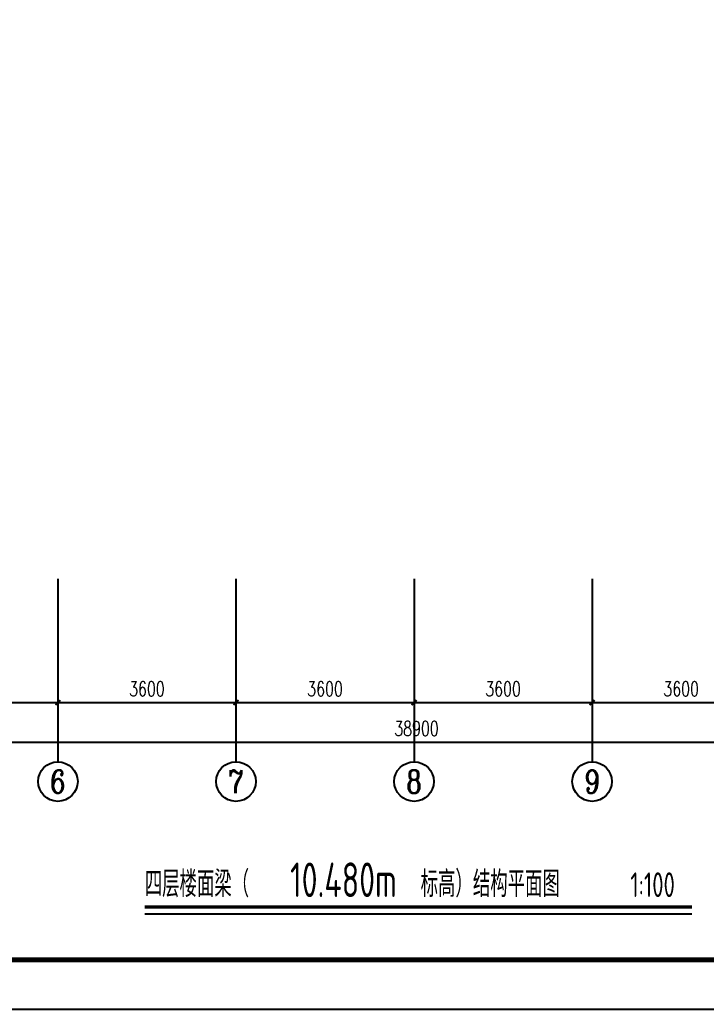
# Model space of a CAD drawing. Extents: x 1051052 to 1482120, y -981644 to -673261.
# Drawn here: x 1310678 to 1324556, y -981644 to -961626 of the extents above; entities that cross this region are included whole.
import ezdxf
from ezdxf.enums import TextEntityAlignment as Align

# ---------------------------------------------------------------- set-up
doc = ezdxf.new("R2010")
doc.units = 0
doc.header["$LTSCALE"] = 1000
doc.header["$MEASUREMENT"] = 0
for name, color, linetype in [('AXIS', 3, 'Continuous'), ('AXIS_TEXT', 7, 'Continuous'), ('DIM_SYMB', 3, 'Continuous'), ('PUB_TEXT', 7, 'Continuous'), ('TK', 142, 'Continuous'), ('填充', 8, 'Continuous')]:
    doc.layers.add(name, color=color, linetype=linetype)
doc.styles.add('_TCH_AXIS', font='COMPLEX', dxfattribs={"bigfont": 'GBCBIG'})
doc.styles.add('_TCH_DIM_T3', font='SIMPLEX', dxfattribs={"width": 0.705882, "bigfont": 'GBCBIG'})
doc.styles.add('COMPLEX', font='COMPLEX')
doc.styles.get("Standard").update_dxf_attribs({"font": 'tssdeng.shx', "width": 0.7, "bigfont": '0hztxt.shx'})
doc.dimstyles.new('_TCH_ARCH&&100', dxfattribs={"dimtxt": 297.5, "dimasz": 100, "dimexe": 250, "dimexo": 300, "dimgap": 126.25, "dimtad": 1, "dimdec": 0, "dimzin": 0, "dimdsep": 46, "dimtxsty": '_TCH_DIM_T3', "dimblk": 'ARCHTICK', "dimcen": 0.09, "dimclrt": 7, "dimazin": 2, "dimtfac": 1, "dimtdec": 0, "dimtix": 1, "dimtmove": 2, "dimatfit": 3, "dimfxl": 0, "dimtolj": 1, "dimtzin": 0, "dimarcsym": 0})

# ---------------------------------------------------------------- blocks, each defined once
blk = doc.blocks.new('_ArchTick')
at = {"color": 0, "linetype": 'ByBlock', "const_width": 0.4}
blk.add_lwpolyline([(-0.5, -0.5), (0.5, 0.5)], dxfattribs=at)
blk = doc.blocks.new('*D320')
at = {"layer": 'AXIS', "color": 0, "lineweight": -2, "transparency": 16777216}
for p, q in [((1311449, -973940), (1311449, -975690)), ((1315049, -973940), (1315049, -975690)), ((1311449, -975440), (1315049, -975440))]:
    blk.add_line(p, q, dxfattribs=at)
at = {"layer": 'Defpoints', "color": 0, "transparency": 16777216}
for p in [(1311449, -972940), (1315049, -972940), (1315049, -975440)]:
    blk.add_point(p, dxfattribs=at)
at = {"layer": 'AXIS', "color": 0, "lineweight": -2, "transparency": 16777216, "xscale": 100, "yscale": 100, "zscale": 100, "rotation": 180}
blk.add_blockref('_ArchTick', (1311449, -975440), dxfattribs=at)
at = {"layer": 'AXIS', "color": 0, "lineweight": -2, "transparency": 16777216, "xscale": 100, "yscale": 100, "zscale": 100}
blk.add_blockref('_ArchTick', (1315049, -975440), dxfattribs=at)
at = {"layer": 'AXIS', "color": 7, "transparency": 16777216, "insert": (1313249, -975165), "char_height": 297.5, "attachment_point": 5, "style": '_TCH_DIM_T3'}
blk.add_mtext('\\A1;3600', dxfattribs=at)
blk = doc.blocks.new('*D321')
at = {"layer": 'AXIS', "color": 0, "lineweight": -2, "transparency": 16777216}
for p, q in [((1315049, -973940), (1315049, -975690)), ((1318649, -973940), (1318649, -975690)), ((1315049, -975440), (1318649, -975440))]:
    blk.add_line(p, q, dxfattribs=at)
at = {"layer": 'Defpoints', "color": 0, "transparency": 16777216}
for p in [(1315049, -972940), (1318649, -972940), (1318649, -975440)]:
    blk.add_point(p, dxfattribs=at)
at = {"layer": 'AXIS', "color": 0, "lineweight": -2, "transparency": 16777216, "xscale": 100, "yscale": 100, "zscale": 100, "rotation": 180}
blk.add_blockref('_ArchTick', (1315049, -975440), dxfattribs=at)
at = {"layer": 'AXIS', "color": 0, "lineweight": -2, "transparency": 16777216, "xscale": 100, "yscale": 100, "zscale": 100}
blk.add_blockref('_ArchTick', (1318649, -975440), dxfattribs=at)
at = {"layer": 'AXIS', "color": 7, "transparency": 16777216, "insert": (1316849, -975165), "char_height": 297.5, "attachment_point": 5, "style": '_TCH_DIM_T3'}
blk.add_mtext('\\A1;3600', dxfattribs=at)
blk = doc.blocks.new('*D322')
at = {"layer": 'AXIS', "color": 0, "lineweight": -2, "transparency": 16777216}
for p, q in [((1318649, -973940), (1318649, -975690)), ((1322249, -973940), (1322249, -975690)), ((1318649, -975440), (1322249, -975440))]:
    blk.add_line(p, q, dxfattribs=at)
at = {"layer": 'Defpoints', "color": 0, "transparency": 16777216}
for p in [(1318649, -972940), (1322249, -972940), (1322249, -975440)]:
    blk.add_point(p, dxfattribs=at)
at = {"layer": 'AXIS', "color": 0, "lineweight": -2, "transparency": 16777216, "xscale": 100, "yscale": 100, "zscale": 100, "rotation": 180}
blk.add_blockref('_ArchTick', (1318649, -975440), dxfattribs=at)
at = {"layer": 'AXIS', "color": 0, "lineweight": -2, "transparency": 16777216, "xscale": 100, "yscale": 100, "zscale": 100}
blk.add_blockref('_ArchTick', (1322249, -975440), dxfattribs=at)
at = {"layer": 'AXIS', "color": 7, "transparency": 16777216, "insert": (1320449, -975165), "char_height": 297.5, "attachment_point": 5, "style": '_TCH_DIM_T3'}
blk.add_mtext('\\A1;3600', dxfattribs=at)
blk = doc.blocks.new('*D323')
at = {"layer": 'AXIS', "color": 0, "lineweight": -2, "transparency": 16777216}
for p, q in [((1322249, -973940), (1322249, -975690)), ((1325849, -973940), (1325849, -975690)), ((1322249, -975440), (1325849, -975440))]:
    blk.add_line(p, q, dxfattribs=at)
at = {"layer": 'Defpoints', "color": 0, "transparency": 16777216}
for p in [(1322249, -972940), (1325849, -972940), (1325849, -975440)]:
    blk.add_point(p, dxfattribs=at)
at = {"layer": 'AXIS', "color": 0, "lineweight": -2, "transparency": 16777216, "xscale": 100, "yscale": 100, "zscale": 100, "rotation": 180}
blk.add_blockref('_ArchTick', (1322249, -975440), dxfattribs=at)
at = {"layer": 'AXIS', "color": 0, "lineweight": -2, "transparency": 16777216, "xscale": 100, "yscale": 100, "zscale": 100}
blk.add_blockref('_ArchTick', (1325849, -975440), dxfattribs=at)
at = {"layer": 'AXIS', "color": 7, "transparency": 16777216, "insert": (1324049, -975165), "char_height": 297.5, "attachment_point": 5, "style": '_TCH_DIM_T3'}
blk.add_mtext('\\A1;3600', dxfattribs=at)
blk = doc.blocks.new('*D326')
at = {"layer": 'AXIS', "color": 0, "lineweight": -2, "transparency": 16777216}
for p, q in [((1299249, -974740), (1299249, -976490)), ((1338149, -974740), (1338149, -976490)), ((1299249, -976240), (1338149, -976240))]:
    blk.add_line(p, q, dxfattribs=at)
at = {"layer": 'Defpoints', "color": 0, "transparency": 16777216}
for p in [(1299249, -972940), (1338149, -972940), (1338149, -976240)]:
    blk.add_point(p, dxfattribs=at)
at = {"layer": 'AXIS', "color": 0, "lineweight": -2, "transparency": 16777216, "xscale": 100, "yscale": 100, "zscale": 100, "rotation": 180}
blk.add_blockref('_ArchTick', (1299249, -976240), dxfattribs=at)
at = {"layer": 'AXIS', "color": 0, "lineweight": -2, "transparency": 16777216, "xscale": 100, "yscale": 100, "zscale": 100}
blk.add_blockref('_ArchTick', (1338149, -976240), dxfattribs=at)
at = {"layer": 'AXIS', "color": 7, "transparency": 16777216, "insert": (1318699, -975965), "char_height": 297.5, "attachment_point": 5, "style": '_TCH_DIM_T3'}
blk.add_mtext('\\A1;38900', dxfattribs=at)
blk = doc.blocks.new('_AXISO')
blk.add_circle((0, 0), 0.5)
at = {"layer": 'AXIS_TEXT', "style": 'COMPLEX', "width": 1.041667}
blk.add_attdef('A', text='', height=0.56, dxfattribs=at).set_placement((-0.25, -0.28), (0.25, -0.28), align=Align.FIT)
blk = doc.blocks.new('*D330')
at = {"layer": 'AXIS', "color": 0, "lineweight": -2, "transparency": 16777216}
for p, q in [((1308449, -973940), (1308449, -975690)), ((1311449, -973940), (1311449, -975690)), ((1308449, -975440), (1311449, -975440))]:
    blk.add_line(p, q, dxfattribs=at)
at = {"layer": 'Defpoints', "color": 0, "transparency": 16777216}
for p in [(1308449, -972940), (1311449, -972940), (1311449, -975440)]:
    blk.add_point(p, dxfattribs=at)
at = {"layer": 'AXIS', "color": 0, "lineweight": -2, "transparency": 16777216, "xscale": 100, "yscale": 100, "zscale": 100, "rotation": 180}
blk.add_blockref('_ArchTick', (1308449, -975440), dxfattribs=at)
at = {"layer": 'AXIS', "color": 0, "lineweight": -2, "transparency": 16777216, "xscale": 100, "yscale": 100, "zscale": 100}
blk.add_blockref('_ArchTick', (1311449, -975440), dxfattribs=at)
at = {"layer": 'AXIS', "color": 7, "transparency": 16777216, "insert": (1309949, -975165), "char_height": 297.5, "attachment_point": 5, "style": '_TCH_DIM_T3'}
blk.add_mtext('\\A1;3000', dxfattribs=at)
blk = doc.blocks.new('A2K')
at = {"layer": 'TK'}
blk.add_lwpolyline([(0, 0), (59400, 0), (59400, 42000), (0, 42000)], close=True, dxfattribs=at)
at = {"layer": 'TK', "const_width": 100}
blk.add_lwpolyline([(2500, 1000), (58400, 1000), (58400, 41000), (2500, 41000)], close=True, dxfattribs=at)

msp = doc.modelspace()

# ---------------------------------------------------------------- linework, layer by layer
at = {"layer": 'AXIS'}
for p, q in [((1311448.964, -972940.042), (1311448.964, -976638.703)), ((1315048.964, -972940.042), (1315048.964, -976638.703)), ((1318648.964, -972940.042), (1318648.964, -976638.703)), ((1322248.964, -972940.042), (1322248.964, -976638.703))]:
    msp.add_line(p, q, dxfattribs=at)
at = {"layer": 'DIM_SYMB', "const_width": 70}
msp.add_lwpolyline([(1313203.636, -979576.113), (1324266.013, -979576.113)], dxfattribs=at)
at = {"layer": 'DIM_SYMB'}
msp.add_lwpolyline([(1313203.636, -979716.113), (1324266.013, -979716.113)], dxfattribs=at)

# ---------------------------------------------------------------- block references
at = {"layer": 'AXIS'}
ref = msp.add_blockref('_AXISO', (1311448.964, -977038.703), dxfattribs=dict(at, xscale=800, yscale=800, zscale=800))
ref.add_attrib('A', '6', dxfattribs={"layer": 'AXIS_TEXT', "height": 465.948, "style": '_TCH_AXIS'}).set_placement((1311293.648, -977271.677), (1311604.28, -977271.677), align=Align.FIT)
ref = msp.add_blockref('_AXISO', (1315048.964, -977038.703), dxfattribs=dict(at, xscale=800, yscale=800, zscale=800))
ref.add_attrib('A', '7', dxfattribs={"layer": 'AXIS_TEXT', "height": 465.948, "style": '_TCH_AXIS'}).set_placement((1314893.648, -977271.677), (1315204.28, -977271.677), align=Align.FIT)
ref = msp.add_blockref('_AXISO', (1318648.964, -977038.703), dxfattribs=dict(at, xscale=800, yscale=800, zscale=800))
ref.add_attrib('A', '8', dxfattribs={"layer": 'AXIS_TEXT', "height": 465.948, "style": '_TCH_AXIS'}).set_placement((1318493.648, -977271.677), (1318804.28, -977271.677), align=Align.FIT)
ref = msp.add_blockref('_AXISO', (1322248.964, -977038.703), dxfattribs=dict(at, xscale=800, yscale=800, zscale=800))
ref.add_attrib('A', '9', dxfattribs={"layer": 'AXIS_TEXT', "height": 465.948, "style": '_TCH_AXIS'}).set_placement((1322093.648, -977271.677), (1322404.28, -977271.677), align=Align.FIT)
at = {"layer": '填充'}
msp.add_blockref('A2K', (1292358.453, -981643.929), dxfattribs=at)

# ---------------------------------------------------------------- texts
at = {"layer": 'PUB_TEXT', "color": 7, "width": 0.7}
for s, height, p in [('四层楼面梁（', 529.1339, (1313203.636, -979375.483)), ('10.480m', 700, (1316143.636, -979375.483)), ('标高）结构平面图', 529.1339, (1318782.098, -979375.483)), ('1:100', 500, (1323021.783, -979375.483))]:
    msp.add_text(s, height=height, dxfattribs=at).set_placement(p)

# ---------------------------------------------------------------- dimensions: what is measured, and where the dimension line sits
at = {"layer": 'AXIS'}
for p1, p2, distance, picture, middle in [((1299248.964, -972940.042), (1338148.964, -972940.042), -3300, '*D326', (1318698.964, -975965.042)), ((1311448.964, -972940.042), (1315048.964, -972940.042), -2500, '*D320', (1313248.964, -975165.042)), ((1315048.964, -972940.042), (1318648.964, -972940.042), -2500, '*D321', (1316848.964, -975165.042)), ((1318648.964, -972940.042), (1322248.964, -972940.042), -2500, '*D322', (1320448.964, -975165.042)), ((1322248.964, -972940.042), (1325848.964, -972940.042), -2500, '*D323', (1324048.964, -975165.042))]:
    dim = msp.add_aligned_dim(p1=p1, p2=p2, distance=distance, dimstyle='_TCH_ARCH&&100', dxfattribs=at)
    dim.commit()
    dim.dimension.update_dxf_attribs({"geometry": picture, "text_midpoint": middle})
dim = msp.add_linear_dim(base=(1311448.964, -975440.042), p1=(1308448.964, -972940.042), p2=(1311448.964, -972940.042), angle=180, dimstyle='_TCH_ARCH&&100', dxfattribs=at)
dim.commit()
dim.dimension.update_dxf_attribs({"geometry": '*D330', "text_midpoint": (1309948.964, -975165.042)})

doc.saveas('drawing.dxf')
